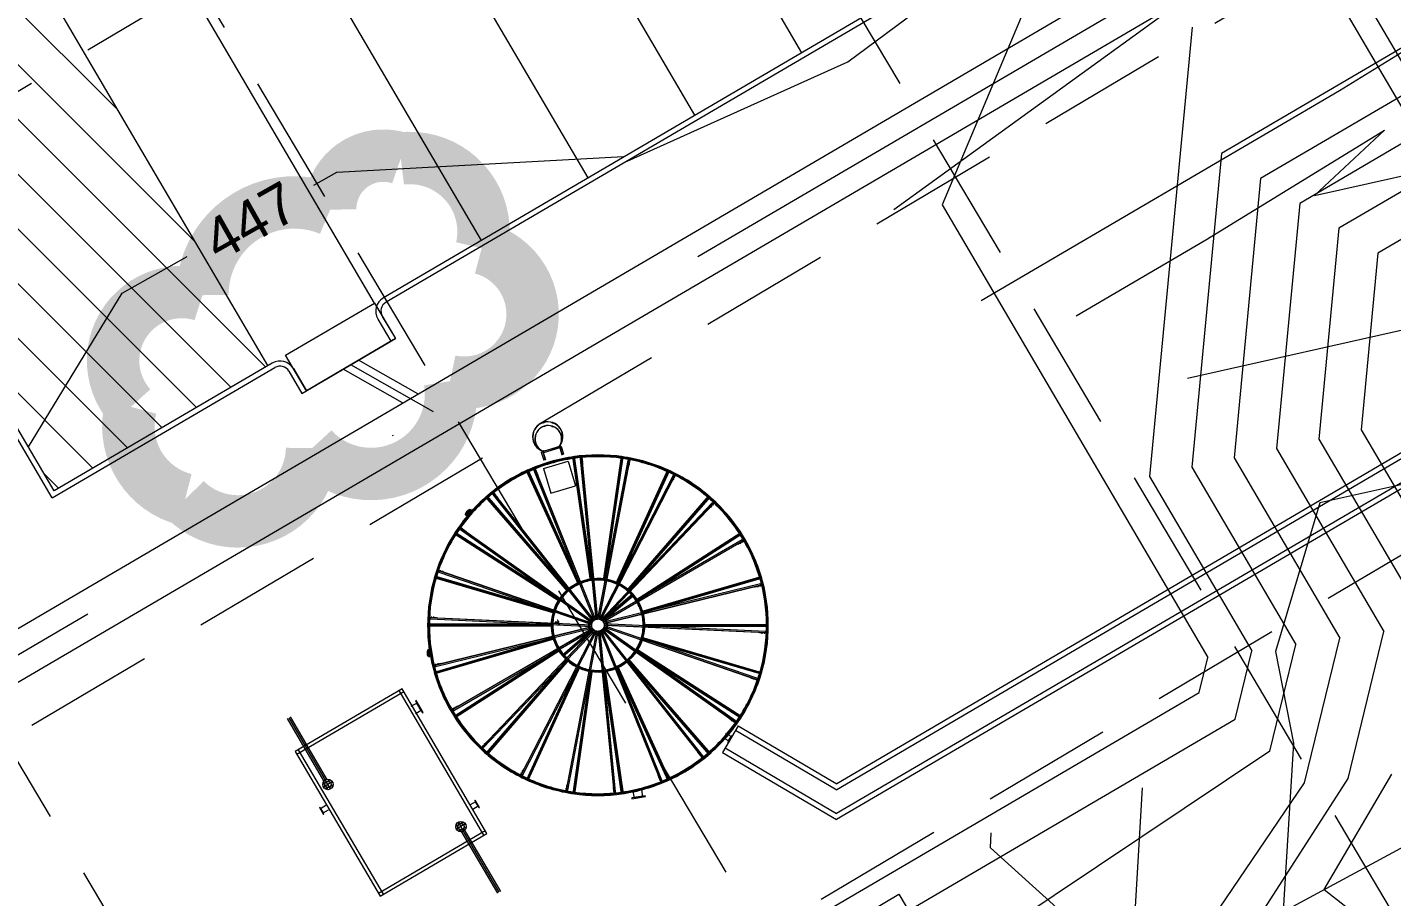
# Model space of a CAD drawing. Header units: inches. Extents: x 2527773 to 2531821, y 6906669 to 6910268.
# Drawn here: x 2529412.1 to 2529544.3, y 6908161.3 to 6908245.6 of the extents above; entities that cross this region are included whole.
import ezdxf
from ezdxf.enums import TextEntityAlignment as Align

# ---------------------------------------------------------------- set-up
doc = ezdxf.new("R2010")
doc.units = ezdxf.units.IN
doc.header["$MEASUREMENT"] = 0
for name, pattern in [('DGN Style 4', [136.947622, 68.431042, -34.215521, 0.085539, -34.215521]), ('DGN Style 7', [171.077604, 76.984922, -34.215521, 25.661641, -34.215521]), ('HIDDEN', [0.009525, 0.00635, -0.003175])]:
    doc.linetypes.add(name, pattern=pattern)
for name, color, linetype, lineweight in [('CE-GRADE-25128 - CE-GRAD-CHAN-FLOW', 93, 'Continuous', 30), ('CE-GRADE-25128 - CE-GRAD-CONT-MAJR-LINE', 1, 'Continuous', 80), ('CE-GRADE-25128 - CE-GRAD-CONT-MINR-LABL-STD1', 40, 'Continuous', 30), ('CE-GRADE-25128 - CE-GRAD-CONT-MINR-LINE', 40, 'Continuous', 53), ('CE-PUTIL-25128 - CE-UTIL-STRM-INLT', 251, 'Continuous', 13), ('CE-PUTIL-25128 - CE-UTIL-STRM-RCP-CL3-48IN', 251, 'DGN Style 4', 13), ('CE-PUTIL-25128 - CE-UTIL-STRM-WALL', 251, 'Continuous', 13), ('CE-SITE-25128 - a-paving', 251, 'Continuous', 0), ('CE-SITE-25128 - a-stripes', 251, 'Continuous', 0), ('Level 55', 7, 'Continuous', 0)]:
    doc.layers.add(name, color=color, linetype=linetype, lineweight=lineweight)
doc.layers.add('GRID', color=254, linetype='HIDDEN')
doc.layers.add('LEGEND', color=7, linetype='Continuous')
doc.styles.get("Standard").update_dxf_attribs({"font": 'ARIAL.TTF'})

msp = doc.modelspace()

# ---------------------------------------------------------------- hatches: boundary and pattern name
at = {"layer": 'CE-SITE-25128 - a-paving', "lineweight": 0, "ltscale": 0.273403}
h = msp.add_hatch(color=256, dxfattribs=at)
edge = h.paths.add_edge_path(flags=16)
edge.add_ellipse((2529454.84, 6908198.59), major_axis=(0.253, 0.285), ratio=0.4591, start_angle=0, end_angle=360)
h = msp.add_hatch(color=256, dxfattribs=at)
edge = h.paths.add_edge_path(flags=16)
edge.add_ellipse((2529451.04, 6908184.96), major_axis=(-0.023, 0.38), ratio=0.4591, start_angle=0, end_angle=360)
at = {"layer": 'CE-SITE-25128 - a-stripes', "lineweight": 0, "ltscale": 0.273403}
h = msp.add_hatch(dxfattribs=at)
h.set_pattern_fill('ANSI31', color=256, style=0)
h.set_pattern_definition([(315, (-48, 0.0006), (2.6516504294, 2.6516504294), [])])
h.paths.add_polyline_path([(2529414.69, 6908200.69), (2529435.4, 6908212.83), (2529407.58, 6908260.28), (2529386.88, 6908248.14)], flags=16)

# ---------------------------------------------------------------- linework, layer by layer
at = {"color": 35, "lineweight": 0}
for p, q in [((2529543.36, 6908262.2), (2529496.06, 6908227.92)), ((2529539.26, 6908239.5), (2529560.26, 6908252.43)), ((2529504.54, 6908219.13), (2529539.26, 6908239.5)), ((2529526.31, 6908225.02), (2529543.62, 6908235.67)), ((2529543.62, 6908235.67), (2529536.85, 6908229.31)), ((2529536.85, 6908229.31), (2529557.64, 6908233.99)), ((2529513.75, 6908217.66), (2529526.31, 6908225.02)), ((2529557.03, 6908218.89), (2529524.53, 6908211.58)), ((2529556.41, 6908203.79), (2529537.35, 6908199.51)), ((2529537.35, 6908199.51), (2529533.07, 6908185.12)), ((2529533.07, 6908185.12), (2529534.79, 6908176.23)), ((2529534.79, 6908176.23), (2529533.42, 6908153.51)), ((2529520.15, 6908171.88), (2529519.43, 6908159.8)), ((2529505.43, 6908166.09), (2529505.52, 6908167.54)), ((2529528.76, 6908144.98), (2529505.43, 6908166.09))]:
    msp.add_line(p, q, dxfattribs=at)
at = {"layer": 'CE-GRADE-25128 - CE-GRAD-CHAN-FLOW', "color": 5, "linetype": 'DGN Style 7', "lineweight": 0}
msp.add_line((2529227.92, 6907994.82), (2529587.06, 6908188.64), dxfattribs=at)
at = {"layer": 'CE-GRADE-25128 - CE-GRAD-CONT-MAJR-LINE', "color": 35, "linetype": 'Continuous', "lineweight": 0}
for p, q in [((2529657.84, 6908309.6), (2529527.83, 6908233.4)), ((2529527.83, 6908233.4), (2529524.94, 6908202.98)), ((2529524.94, 6908202.98), (2529535.03, 6908185.78)), ((2529532.52, 6908175.46), (2529535.03, 6908185.78))]:
    msp.add_line(p, q, dxfattribs=at)
at = {"layer": 'CE-GRADE-25128 - CE-GRAD-CONT-MAJR-LINE', "color": 35, "linetype": 'Continuous', "lineweight": 0, "flags": 128}
msp.add_lwpolyline([(2529532.52, 6908175.46), (2529490.81, 6908147.53)], dxfattribs=at)
at = {"layer": 'CE-GRADE-25128 - CE-GRAD-CONT-MINR-LINE', "color": 35, "linetype": 'Continuous', "lineweight": 0}
for p, q in [((2529590.84, 6908265.69), (2529531.62, 6908230.98)), ((2529581.57, 6908255.62), (2529535.41, 6908228.56)), ((2529508.94, 6908247.83), (2529500.76, 6908228.41)), ((2529524.98, 6908245.64), (2529520.84, 6908202.07)), ((2529562.41, 6908239.75), (2529539.2, 6908226.15)), ((2529562.66, 6908235.26), (2529542.99, 6908223.73)), ((2529531.62, 6908230.98), (2529529.05, 6908203.89)), ((2529500.76, 6908228.41), (2529526.49, 6908184.53)), ((2529535.41, 6908228.56), (2529533.15, 6908204.8)), ((2529539.2, 6908226.15), (2529537.26, 6908205.71)), ((2529542.99, 6908223.73), (2529541.36, 6908206.61)), ((2529541.36, 6908206.61), (2529552.1, 6908188.29)), ((2529533.15, 6908204.8), (2529543.56, 6908187.04)), ((2529537.26, 6908205.71), (2529547.83, 6908187.66)), ((2529529.05, 6908203.89), (2529539.29, 6908186.41)), ((2529520.84, 6908202.07), (2529530.76, 6908185.16)), ((2529535.88, 6908172.38), (2529539.29, 6908186.41)), ((2529540.1, 6908172.8), (2529543.56, 6908187.04)), ((2529529.15, 6908178.56), (2529530.76, 6908185.16)), ((2529525.67, 6908181.15), (2529526.49, 6908184.53)), ((2529487.66, 6908158.87), (2529525.67, 6908181.15)), ((2529439.99, 6908126.29), (2529529.15, 6908178.56)), ((2529537.78, 6908162.04), (2529544.32, 6908173.22)), ((2529523.7, 6908154.44), (2529535.88, 6908172.38)), ((2529530.74, 6908158.24), (2529540.1, 6908172.8))]:
    msp.add_line(p, q, dxfattribs=at)
at = {"layer": 'CE-GRADE-25128 - CE-GRAD-CONT-MINR-LINE', "color": 35, "linetype": 'Continuous', "lineweight": 0, "flags": 128}
for points in [[(2529470.23, 6908232.66), (2529491.6, 6908242.3), (2529510.36, 6908256.2)], [(2529439.86, 6908230.32), (2529442.11, 6908231.59), (2529469.89, 6908233.12)], [(2529412.2, 6908204.94), (2529421.29, 6908219.84), (2529427.58, 6908223.4)], [(2529537.78, 6908162.04), (2529549.62, 6908152.73), (2529532.98, 6908137.36)]]:
    msp.add_lwpolyline(points, dxfattribs=at)
at = {"layer": 'CE-PUTIL-25128 - CE-UTIL-STRM-INLT', "color": 5}
for p, q in [((2529437.12, 6908213.84), (2529445.75, 6908218.9)), ((2529445.75, 6908218.9), (2529447.77, 6908215.45)), ((2529447.77, 6908215.45), (2529439.14, 6908210.39)), ((2529439.14, 6908210.39), (2529437.12, 6908213.84))]:
    msp.add_line(p, q, dxfattribs=at)
at = {"layer": 'CE-PUTIL-25128 - CE-UTIL-STRM-RCP-CL3-48IN', "color": 5, "lineweight": 0}
for p, q in [((2529536.11, 6908257.98), (2529129.25, 6908019.48)), ((2529451.47, 6908208.36), (2529443.46, 6908212.92))]:
    msp.add_line(p, q, dxfattribs=at)
at = {"layer": 'CE-PUTIL-25128 - CE-UTIL-STRM-RCP-CL3-48IN', "color": 5, "lineweight": 0, "flags": 128}
msp.add_lwpolyline([(2529561.41, 6908214.83), (2529536.11, 6908257.98), (2530601.3, 6908882.4)], dxfattribs=at)
at = {"layer": 'CE-PUTIL-25128 - CE-UTIL-STRM-WALL', "color": 5, "lineweight": 0}
for p, q in [((2529209.67, 6908069.22), (2529531.99, 6908258.17)), ((2529211.94, 6908065.34), (2529534.26, 6908254.29)), ((2529535.84, 6908253.99), (2529554.92, 6908221.45)), ((2529449.96, 6908210.08), (2529444.2, 6908213.36)), ((2529448.46, 6908209.21), (2529442.71, 6908212.48))]:
    msp.add_line(p, q, dxfattribs=at)
at = {"layer": 'CE-SITE-25128 - a-paving', "lineweight": 0, "ltscale": 0.273403}
for p, q in [((2529537.06, 6908272.43), (2529446.61, 6908219.4)), ((2529537.31, 6908272), (2529446.86, 6908218.97)), ((2529414.51, 6908200.01), (2529388.97, 6908243.57)), ((2529414.69, 6908200.69), (2529389.4, 6908243.83)), ((2529446.07, 6908217.35), (2529447.34, 6908215.19)), ((2529446.5, 6908217.6), (2529447.77, 6908215.45)), ((2529414.51, 6908200.01), (2529436.08, 6908212.65)), ((2529435.83, 6908213.08), (2529414.69, 6908200.69)), ((2529437.88, 6908212.54), (2529439.14, 6908210.39)), ((2529437.45, 6908212.29), (2529438.71, 6908210.14)), ((2529558.42, 6908212.09), (2529490.54, 6908172.29)), ((2529558.68, 6908211.66), (2529490.54, 6908171.71)), ((2529559.69, 6908209.93), (2529490.53, 6908169.39)), ((2529559.94, 6908209.5), (2529490.53, 6908168.81)), ((2529462.18, 6908207.33), (2529462.06, 6908207.29)), ((2529462.06, 6908207.28), (2529462.18, 6908207.31)), ((2529462.06, 6908207.29), (2529462.06, 6908207.28)), ((2529462.1, 6908207.36), (2529462.14, 6908207.25)), ((2529462.18, 6908207.31), (2529462.18, 6908207.33)), ((2529462.93, 6908207.31), (2529462.93, 6908207.3)), ((2529463.05, 6908207.27), (2529462.93, 6908207.31)), ((2529462.93, 6908207.3), (2529463.05, 6908207.26)), ((2529463.01, 6908207.34), (2529462.97, 6908207.23)), ((2529463.05, 6908207.26), (2529463.05, 6908207.27)), ((2529461.02, 6908206.01), (2529461.14, 6908206)), ((2529461.08, 6908206.07), (2529461.08, 6908205.94)), ((2529461.1, 6908206.07), (2529461.08, 6908206.07)), ((2529461.08, 6908205.94), (2529461.09, 6908205.94)), ((2529461.09, 6908205.94), (2529461.1, 6908206.07)), ((2529461.35, 6908206.86), (2529461.44, 6908206.78)), ((2529461.43, 6908206.87), (2529461.36, 6908206.77)), ((2529461.36, 6908206.77), (2529461.37, 6908206.76)), ((2529461.37, 6908206.76), (2529461.45, 6908206.86)), ((2529461.45, 6908206.86), (2529461.43, 6908206.87)), ((2529461.63, 6908206.48), (2529461.53, 6908206.56)), ((2529461.62, 6908206.57), (2529461.54, 6908206.47)), ((2529461.54, 6908206.47), (2529461.56, 6908206.46)), ((2529461.56, 6908206.46), (2529461.63, 6908206.56)), ((2529461.63, 6908206.56), (2529461.62, 6908206.57)), ((2529462.29, 6908206.97), (2529462.17, 6908206.93)), ((2529462.17, 6908206.92), (2529462.29, 6908206.95)), ((2529462.17, 6908206.93), (2529462.17, 6908206.92)), ((2529462.24, 6908206.89), (2529462.21, 6908207.01)), ((2529462.29, 6908206.95), (2529462.29, 6908206.97)), ((2529462.94, 6908206.95), (2529462.93, 6908206.94)), ((2529462.93, 6908206.94), (2529463.05, 6908206.9)), ((2529463.06, 6908206.91), (2529462.94, 6908206.95)), ((2529462.98, 6908206.88), (2529463.02, 6908207)), ((2529463.05, 6908206.9), (2529463.06, 6908206.91)), ((2529463.59, 6908206.53), (2529463.57, 6908206.52)), ((2529463.57, 6908206.52), (2529463.65, 6908206.42)), ((2529463.58, 6908206.44), (2529463.68, 6908206.52)), ((2529463.66, 6908206.43), (2529463.59, 6908206.53)), ((2529463.66, 6908206.83), (2529463.65, 6908206.82)), ((2529463.65, 6908206.82), (2529463.72, 6908206.72)), ((2529463.74, 6908206.81), (2529463.65, 6908206.74)), ((2529463.65, 6908206.42), (2529463.66, 6908206.43)), ((2529463.74, 6908206.73), (2529463.66, 6908206.83)), ((2529463.72, 6908206.72), (2529463.74, 6908206.73)), ((2529464.04, 6908205.95), (2529463.92, 6908205.95)), ((2529463.98, 6908206.01), (2529463.96, 6908206.01)), ((2529463.96, 6908206.01), (2529463.97, 6908205.89)), ((2529463.98, 6908205.89), (2529463.98, 6908206.01)), ((2529461.36, 6908205.79), (2529461.24, 6908205.8)), ((2529461.24, 6908205.13), (2529461.34, 6908205.19)), ((2529461.27, 6908205.22), (2529461.26, 6908205.21)), ((2529461.26, 6908205.21), (2529461.32, 6908205.11)), ((2529461.34, 6908205.11), (2529461.27, 6908205.22)), ((2529461.31, 6908205.86), (2529461.3, 6908205.73)), ((2529461.3, 6908205.73), (2529461.32, 6908205.73)), ((2529461.32, 6908205.86), (2529461.31, 6908205.86)), ((2529461.32, 6908205.73), (2529461.32, 6908205.86)), ((2529461.32, 6908205.11), (2529461.34, 6908205.11)), ((2529461.54, 6908205.08), (2529461.43, 6908205.01)), ((2529461.47, 6908205.11), (2529461.46, 6908205.1)), ((2529461.46, 6908205.1), (2529461.52, 6908204.99)), ((2529461.54, 6908205), (2529461.47, 6908205.11)), ((2529461.52, 6908204.99), (2529461.54, 6908205)), ((2529463.71, 6908204.86), (2529462.11, 6908204.39)), ((2529462.16, 6908204.51), (2529462.13, 6908204.6)), ((2529463.57, 6908204.95), (2529462.18, 6908204.54)), ((2529463.58, 6908204.93), (2529462.18, 6908204.52)), ((2529463.66, 6908205), (2529463.55, 6908204.97)), ((2529463.55, 6908204.96), (2529463.67, 6908204.99)), ((2529463.55, 6908204.96), (2529463.55, 6908204.97)), ((2529463.57, 6908204.95), (2529463.65, 6908204.97)), ((2529463.6, 6908204.93), (2529463.58, 6908205.03)), ((2529463.66, 6908204.9), (2529463.74, 6908204.93)), ((2529463.67, 6908204.99), (2529463.91, 6908204.18)), ((2529463.69, 6908204.88), (2529463.67, 6908204.96)), ((2529463.68, 6908204.97), (2529463.84, 6908205.02)), ((2529463.69, 6908204.98), (2529463.93, 6908204.19)), ((2529463.81, 6908205.75), (2529463.94, 6908205.75)), ((2529463.84, 6908205.02), (2529464.07, 6908204.23)), ((2529463.87, 6908205.81), (2529463.86, 6908205.81)), ((2529463.86, 6908205.81), (2529463.86, 6908205.68)), ((2529463.86, 6908205.68), (2529463.88, 6908205.68)), ((2529463.88, 6908205.68), (2529463.87, 6908205.81)), ((2529463.97, 6908205.89), (2529463.98, 6908205.89)), ((2529461.91, 6908204.45), (2529462.07, 6908204.5)), ((2529461.91, 6908204.45), (2529462.15, 6908203.66)), ((2529462.13, 6908204.45), (2529462.04, 6908204.43)), ((2529462.06, 6908204.5), (2529462.29, 6908203.71)), ((2529462.07, 6908204.54), (2529462.18, 6908204.57)), ((2529462.19, 6908204.56), (2529462.07, 6908204.52)), ((2529462.07, 6908204.52), (2529462.31, 6908203.71)), ((2529462.11, 6908204.42), (2529462.09, 6908204.49)), ((2529462.18, 6908204.54), (2529462.1, 6908204.51)), ((2529462.11, 6908202.87), (2529464.51, 6908203.58)), ((2529462.31, 6908203.71), (2529462.15, 6908203.66)), ((2529462.19, 6908204.56), (2529462.18, 6908204.57)), ((2529464.07, 6908204.23), (2529463.91, 6908204.18)), ((2529464.51, 6908203.58), (2529465.22, 6908201.18)), ((2529466.69, 6908191.99), (2529464.97, 6908203.99)), ((2529466.76, 6908192.08), (2529465.06, 6908203.92)), ((2529466.76, 6908192.08), (2529465.06, 6908203.92)), ((2529466.86, 6908192.01), (2529465.13, 6908204.01)), ((2529465.65, 6908203.91), (2529465.83, 6908203.93)), ((2529465.65, 6908203.89), (2529465.82, 6908203.91)), ((2529465.65, 6908203.91), (2529465.65, 6908203.89)), ((2529465.68, 6908203.81), (2529465.83, 6908203.83)), ((2529465.68, 6908203.81), (2529467.19, 6908188.24)), ((2529465.73, 6908203.97), (2529465.74, 6908203.84)), ((2529465.77, 6908203.74), (2529465.93, 6908203.75)), ((2529465.8, 6908203.5), (2529465.95, 6908203.52)), ((2529465.81, 6908203.83), (2529467.32, 6908188.25)), ((2529465.82, 6908203.91), (2529465.89, 6908203.25)), ((2529465.83, 6908203.93), (2529465.9, 6908203.25)), ((2529465.83, 6908203.83), (2529467.34, 6908188.25)), ((2529470.3, 6908203.64), (2529467.36, 6908188.27)), ((2529470.43, 6908203.62), (2529467.49, 6908188.25)), ((2529470.45, 6908203.62), (2529467.51, 6908188.25)), ((2529467.94, 6908192.01), (2529469.67, 6908204.01)), ((2529468.03, 6908192.08), (2529469.74, 6908203.92)), ((2529468.03, 6908192.08), (2529469.74, 6908203.92)), ((2529468.1, 6908191.99), (2529469.83, 6908203.99)), ((2529470.3, 6908203.74), (2529470.48, 6908203.71)), ((2529470.3, 6908203.74), (2529470.3, 6908203.73)), ((2529470.3, 6908203.73), (2529470.46, 6908203.7)), ((2529470.3, 6908203.64), (2529470.45, 6908203.62)), ((2529470.32, 6908203.31), (2529470.48, 6908203.28)), ((2529470.46, 6908203.7), (2529470.34, 6908203.05)), ((2529470.48, 6908203.71), (2529470.36, 6908203.04)), ((2529470.39, 6908203.78), (2529470.37, 6908203.66)), ((2529470.37, 6908203.55), (2529470.52, 6908203.52)), ((2529465.5, 6908191.61), (2529460.47, 6908202.64)), ((2529465.54, 6908191.72), (2529460.58, 6908202.6)), ((2529465.54, 6908191.72), (2529460.58, 6908202.6)), ((2529465.65, 6908191.68), (2529460.62, 6908202.71)), ((2529461.15, 6908202.76), (2529461.31, 6908202.83)), ((2529461.15, 6908202.75), (2529461.31, 6908202.81)), ((2529461.15, 6908202.76), (2529461.15, 6908202.75)), ((2529461.2, 6908202.84), (2529461.25, 6908202.72)), ((2529461.2, 6908202.68), (2529461.34, 6908202.73)), ((2529461.2, 6908202.68), (2529467.04, 6908188.16)), ((2529461.31, 6908202.83), (2529461.57, 6908202.2)), ((2529461.31, 6908202.81), (2529461.56, 6908202.2)), ((2529461.31, 6908202.63), (2529461.45, 6908202.69)), ((2529461.32, 6908202.73), (2529467.16, 6908188.21)), ((2529461.34, 6908202.73), (2529467.17, 6908188.21)), ((2529461.4, 6908202.41), (2529461.54, 6908202.47)), ((2529461.56, 6908202.2), (2529461.57, 6908202.2)), ((2529462.11, 6908202.87), (2529462.82, 6908200.47)), ((2529465.89, 6908203.25), (2529465.9, 6908203.25)), ((2529474.69, 6908202.18), (2529467.54, 6908188.26)), ((2529474.8, 6908202.12), (2529467.65, 6908188.2)), ((2529474.82, 6908202.11), (2529467.67, 6908188.19)), ((2529469.14, 6908191.68), (2529474.18, 6908202.71)), ((2529469.25, 6908191.72), (2529474.22, 6908202.6)), ((2529469.25, 6908191.72), (2529474.22, 6908202.6)), ((2529469.29, 6908191.61), (2529474.33, 6908202.64)), ((2529470.34, 6908203.05), (2529470.36, 6908203.04)), ((2529474.85, 6908202.18), (2529474.56, 6908201.59)), ((2529474.88, 6908202.19), (2529474.57, 6908201.59)), ((2529474.69, 6908202.18), (2529474.82, 6908202.11)), ((2529474.71, 6908202.27), (2529474.88, 6908202.19)), ((2529474.71, 6908202.27), (2529474.71, 6908202.26)), ((2529474.71, 6908202.26), (2529474.85, 6908202.18)), ((2529474.72, 6908202.07), (2529474.86, 6908201.99)), ((2529474.81, 6908202.28), (2529474.75, 6908202.17)), ((2529462.82, 6908200.47), (2529465.22, 6908201.18)), ((2529474.56, 6908201.59), (2529474.57, 6908201.59)), ((2529474.61, 6908201.85), (2529474.75, 6908201.78)), ((2529464.47, 6908190.92), (2529456.53, 6908200.08)), ((2529464.47, 6908191.04), (2529456.64, 6908200.08)), ((2529464.47, 6908191.04), (2529456.64, 6908200.08)), ((2529464.59, 6908191.03), (2529456.65, 6908200.19)), ((2529457.15, 6908200.39), (2529457.29, 6908200.5)), ((2529457.15, 6908200.39), (2529457.16, 6908200.38)), ((2529457.16, 6908200.38), (2529457.29, 6908200.48)), ((2529457.18, 6908200.48), (2529457.26, 6908200.38)), ((2529457.22, 6908200.32), (2529457.34, 6908200.41)), ((2529457.22, 6908200.32), (2529466.91, 6908188.04)), ((2529457.29, 6908200.5), (2529457.71, 6908199.97)), ((2529457.29, 6908200.48), (2529457.7, 6908199.96)), ((2529457.33, 6908200.4), (2529467.02, 6908188.12)), ((2529457.34, 6908200.41), (2529467.03, 6908188.13)), ((2529457.34, 6908200.31), (2529457.46, 6908200.41)), ((2529457.49, 6908200.12), (2529457.61, 6908200.22)), ((2529457.7, 6908199.96), (2529457.71, 6908199.97)), ((2529478.48, 6908199.53), (2529467.7, 6908188.19)), ((2529478.57, 6908199.45), (2529467.79, 6908188.1)), ((2529478.59, 6908199.43), (2529467.81, 6908188.09)), ((2529470.2, 6908191.03), (2529478.14, 6908200.19)), ((2529470.32, 6908191.04), (2529478.15, 6908200.07)), ((2529470.32, 6908191.04), (2529478.15, 6908200.07)), ((2529470.33, 6908190.92), (2529478.27, 6908200.08)), ((2529478.64, 6908199.49), (2529478.19, 6908199.01)), ((2529478.67, 6908199.5), (2529478.2, 6908199)), ((2529478.48, 6908199.53), (2529478.59, 6908199.43)), ((2529478.48, 6908199.42), (2529478.6, 6908199.31)), ((2529478.53, 6908199.62), (2529478.52, 6908199.61)), ((2529478.52, 6908199.61), (2529478.64, 6908199.49)), ((2529478.53, 6908199.62), (2529478.67, 6908199.5)), ((2529478.63, 6908199.6), (2529478.54, 6908199.51)), ((2529478.19, 6908199.01), (2529478.2, 6908199)), ((2529478.32, 6908199.24), (2529478.43, 6908199.14)), ((2529463.76, 6908190.1), (2529453.56, 6908196.66)), ((2529453.98, 6908196.98), (2529454.08, 6908197.13)), ((2529453.98, 6908197.08), (2529454.08, 6908197.01)), ((2529453.98, 6908196.98), (2529453.99, 6908196.98)), ((2529453.99, 6908196.98), (2529454.08, 6908197.11)), ((2529454.07, 6908196.94), (2529454.15, 6908197.06)), ((2529454.07, 6908196.94), (2529466.83, 6908187.89)), ((2529454.08, 6908197.13), (2529454.63, 6908196.74)), ((2529454.08, 6908197.11), (2529454.63, 6908196.73)), ((2529454.14, 6908197.05), (2529466.9, 6908187.99)), ((2529454.15, 6908197.06), (2529466.91, 6908188.01)), ((2529454.18, 6908196.96), (2529454.27, 6908197.09)), ((2529454.38, 6908196.82), (2529454.47, 6908196.95)), ((2529454.63, 6908196.73), (2529454.63, 6908196.74)), ((2529463.67, 6908189.96), (2529453.47, 6908196.52)), ((2529463.64, 6908190.08), (2529453.58, 6908196.54)), ((2529463.64, 6908190.08), (2529453.58, 6908196.54)), ((2529481.38, 6908195.93), (2529467.84, 6908188.09)), ((2529481.44, 6908195.82), (2529467.9, 6908187.97)), ((2529481.45, 6908195.8), (2529467.91, 6908187.96)), ((2529471.04, 6908190.1), (2529481.24, 6908196.65)), ((2529471.13, 6908189.96), (2529481.33, 6908196.51)), ((2529471.15, 6908190.08), (2529481.21, 6908196.54)), ((2529471.15, 6908190.08), (2529481.21, 6908196.54)), ((2529481.52, 6908195.85), (2529480.95, 6908195.51)), ((2529480.95, 6908195.51), (2529480.96, 6908195.5)), ((2529481.54, 6908195.84), (2529480.96, 6908195.5)), ((2529481.14, 6908195.7), (2529481.22, 6908195.56)), ((2529481.34, 6908195.82), (2529481.42, 6908195.68)), ((2529481.38, 6908195.93), (2529481.45, 6908195.8)), ((2529481.54, 6908195.95), (2529481.43, 6908195.89)), ((2529481.45, 6908196), (2529481.44, 6908195.99)), ((2529481.44, 6908195.99), (2529481.52, 6908195.85)), ((2529481.45, 6908196), (2529481.54, 6908195.84)), ((2529451.87, 6908192.92), (2529451.99, 6908192.88)), ((2529451.89, 6908192.83), (2529451.95, 6908193)), ((2529451.89, 6908192.83), (2529451.91, 6908192.82)), ((2529451.91, 6908192.82), (2529451.96, 6908192.98)), ((2529451.95, 6908193), (2529452.59, 6908192.78)), ((2529451.96, 6908192.98), (2529452.59, 6908192.77)), ((2529451.99, 6908192.81), (2529452.04, 6908192.95)), ((2529451.99, 6908192.81), (2529466.79, 6908187.72)), ((2529452.04, 6908192.95), (2529466.84, 6908187.86)), ((2529452.04, 6908192.94), (2529466.83, 6908187.84)), ((2529452.1, 6908192.86), (2529452.15, 6908193.01)), ((2529452.33, 6908192.79), (2529452.38, 6908192.93)), ((2529452.59, 6908192.77), (2529452.59, 6908192.78)), ((2529463.17, 6908188.82), (2529451.54, 6908192.24)), ((2529463.22, 6908188.98), (2529451.58, 6908192.4)), ((2529463.11, 6908188.92), (2529451.64, 6908192.29)), ((2529463.11, 6908188.92), (2529451.64, 6908192.29)), ((2529483.14, 6908191.66), (2529467.94, 6908187.95)), ((2529483.17, 6908191.53), (2529467.97, 6908187.82)), ((2529483.17, 6908191.52), (2529467.97, 6908187.8)), ((2529471.58, 6908188.98), (2529483.21, 6908192.39)), ((2529471.62, 6908188.82), (2529483.26, 6908192.23)), ((2529471.68, 6908188.92), (2529483.16, 6908192.29)), ((2529471.68, 6908188.92), (2529483.16, 6908192.29)), ((2529483.25, 6908191.54), (2529482.61, 6908191.38)), ((2529482.61, 6908191.38), (2529482.62, 6908191.36)), ((2529483.27, 6908191.52), (2529482.62, 6908191.36)), ((2529482.84, 6908191.5), (2529482.88, 6908191.35)), ((2529483.08, 6908191.56), (2529483.11, 6908191.41)), ((2529483.14, 6908191.66), (2529483.17, 6908191.52)), ((2529483.3, 6908191.63), (2529483.18, 6908191.6)), ((2529483.23, 6908191.7), (2529483.21, 6908191.7)), ((2529483.21, 6908191.7), (2529483.25, 6908191.54)), ((2529483.23, 6908191.7), (2529483.27, 6908191.52)), ((2529470.78, 6908190.69), (2529467.98, 6908188.27)), ((2529470.83, 6908190.63), (2529468.09, 6908188.26)), ((2529468.09, 6908188.26), (2529470.77, 6908190.59)), ((2529470.83, 6908190.52), (2529468.14, 6908188.2)), ((2529463.02, 6908187.75), (2529450.89, 6908187.75)), ((2529463.02, 6908187.58), (2529450.89, 6908187.58)), ((2529462.93, 6908187.66), (2529450.97, 6908187.67)), ((2529462.93, 6908187.66), (2529450.97, 6908187.67)), ((2529451.02, 6908188.33), (2529451.14, 6908188.33)), ((2529451.07, 6908188.43), (2529451.75, 6908188.4)), ((2529451.07, 6908188.25), (2529451.07, 6908188.43)), ((2529451.07, 6908188.25), (2529451.08, 6908188.25)), ((2529451.08, 6908188.25), (2529451.09, 6908188.41)), ((2529451.09, 6908188.41), (2529451.75, 6908188.39)), ((2529451.17, 6908188.41), (2529466.8, 6908187.69)), ((2529451.17, 6908188.27), (2529451.17, 6908188.41)), ((2529451.17, 6908188.4), (2529466.8, 6908187.67)), ((2529451.17, 6908188.27), (2529466.8, 6908187.54)), ((2529451.25, 6908188.34), (2529451.26, 6908188.5)), ((2529451.49, 6908188.33), (2529451.5, 6908188.49)), ((2529451.62, 6908183.81), (2529466.82, 6908187.52)), ((2529451.62, 6908183.79), (2529466.82, 6908187.51)), ((2529451.75, 6908188.39), (2529451.75, 6908188.4)), ((2529463.26, 6908188), (2529463.27, 6908187.89)), ((2529463.6, 6908187.96), (2529463.26, 6908188)), ((2529463.27, 6908187.89), (2529463.6, 6908187.96)), ((2529466.79, 6908187.72), (2529466.84, 6908187.86)), ((2529466.8, 6908187.54), (2529466.8, 6908187.69)), ((2529466.85, 6908187.38), (2529466.82, 6908187.52)), ((2529466.83, 6908187.89), (2529466.91, 6908188.01)), ((2529466.91, 6908188.04), (2529467.03, 6908188.13)), ((2529467.04, 6908188.16), (2529467.17, 6908188.21)), ((2529467.19, 6908188.24), (2529467.34, 6908188.25)), ((2529467.36, 6908188.27), (2529467.51, 6908188.25)), ((2529467.54, 6908188.26), (2529467.67, 6908188.19)), ((2529467.7, 6908188.19), (2529467.81, 6908188.09)), ((2529467.84, 6908188.09), (2529467.91, 6908187.96)), ((2529467.96, 6908187.44), (2529467.88, 6908187.32)), ((2529467.94, 6908187.95), (2529467.97, 6908187.8)), ((2529468.01, 6908187.61), (2529467.96, 6908187.47)), ((2529482.76, 6908182.39), (2529467.96, 6908187.48)), ((2529482.75, 6908182.37), (2529467.96, 6908187.47)), ((2529480.72, 6908178.38), (2529467.96, 6908187.44)), ((2529468, 6908187.78), (2529467.99, 6908187.64)), ((2529483.62, 6908186.93), (2529467.99, 6908187.65)), ((2529483.62, 6908186.91), (2529467.99, 6908187.64)), ((2529483.63, 6908187.06), (2529468, 6908187.78)), ((2529482.8, 6908182.51), (2529468.01, 6908187.61)), ((2529471.78, 6908187.75), (2529483.9, 6908187.74)), ((2529471.78, 6908187.58), (2529483.9, 6908187.58)), ((2529471.86, 6908187.66), (2529483.82, 6908187.66)), ((2529471.86, 6908187.66), (2529483.82, 6908187.66)), ((2529463.17, 6908186.51), (2529451.53, 6908183.09)), ((2529463.22, 6908186.35), (2529451.58, 6908182.93)), ((2529463.11, 6908186.41), (2529451.64, 6908183.04)), ((2529463.11, 6908186.41), (2529451.64, 6908183.04)), ((2529451.65, 6908183.67), (2529466.85, 6908187.38)), ((2529453.34, 6908179.52), (2529466.88, 6908187.37)), ((2529453.35, 6908179.51), (2529466.89, 6908187.35)), ((2529453.42, 6908179.4), (2529466.96, 6908187.24)), ((2529456.21, 6908175.89), (2529466.99, 6908187.23)), ((2529456.22, 6908175.88), (2529467, 6908187.22)), ((2529456.31, 6908175.79), (2529467.09, 6908187.13)), ((2529459.98, 6908173.22), (2529467.13, 6908187.13)), ((2529459.99, 6908173.21), (2529467.14, 6908187.13)), ((2529460.11, 6908173.15), (2529467.25, 6908187.07)), ((2529463.97, 6908184.8), (2529466.65, 6908187.13)), ((2529463.97, 6908184.69), (2529466.7, 6908187.06)), ((2529464.01, 6908184.64), (2529466.81, 6908187.06)), ((2529466.7, 6908187.06), (2529464.02, 6908184.74)), ((2529464.35, 6908171.71), (2529467.28, 6908187.08)), ((2529464.36, 6908171.71), (2529467.3, 6908187.08)), ((2529464.49, 6908171.68), (2529467.43, 6908187.05)), ((2529466.96, 6908187.24), (2529466.88, 6908187.37)), ((2529467.09, 6908187.13), (2529466.99, 6908187.23)), ((2529467.25, 6908187.07), (2529467.13, 6908187.13)), ((2529467.43, 6908187.05), (2529467.28, 6908187.08)), ((2529467.6, 6908187.09), (2529467.45, 6908187.07)), ((2529468.96, 6908171.5), (2529467.45, 6908187.07)), ((2529468.98, 6908171.5), (2529467.47, 6908187.07)), ((2529469.11, 6908171.51), (2529467.6, 6908187.09)), ((2529467.75, 6908187.17), (2529467.62, 6908187.11)), ((2529473.46, 6908172.59), (2529467.62, 6908187.11)), ((2529473.47, 6908172.6), (2529467.63, 6908187.12)), ((2529473.59, 6908172.65), (2529467.75, 6908187.17)), ((2529467.88, 6908187.29), (2529467.76, 6908187.2)), ((2529477.46, 6908174.91), (2529467.76, 6908187.2)), ((2529477.47, 6908174.92), (2529467.78, 6908187.21)), ((2529480.64, 6908178.26), (2529467.88, 6908187.32)), ((2529477.57, 6908175), (2529467.88, 6908187.29)), ((2529480.65, 6908178.28), (2529467.89, 6908187.33)), ((2529471.58, 6908186.35), (2529483.21, 6908182.93)), ((2529471.62, 6908186.51), (2529483.26, 6908183.09)), ((2529471.68, 6908186.4), (2529483.15, 6908183.03)), ((2529471.68, 6908186.4), (2529483.15, 6908183.03)), ((2529483.7, 6908186.91), (2529483.04, 6908186.94)), ((2529483.04, 6908186.94), (2529483.04, 6908186.92)), ((2529483.72, 6908186.9), (2529483.04, 6908186.92)), ((2529483.3, 6908186.99), (2529483.29, 6908186.84)), ((2529483.54, 6908186.98), (2529483.53, 6908186.83)), ((2529483.63, 6908187.06), (2529483.62, 6908186.91)), ((2529483.77, 6908186.99), (2529483.65, 6908187)), ((2529483.71, 6908187.08), (2529483.7, 6908186.91)), ((2529483.73, 6908187.08), (2529483.71, 6908187.08)), ((2529483.73, 6908187.08), (2529483.72, 6908186.9)), ((2529463.67, 6908185.37), (2529453.46, 6908178.81)), ((2529463.76, 6908185.23), (2529453.55, 6908178.67)), ((2529463.64, 6908185.25), (2529453.58, 6908178.79)), ((2529463.64, 6908185.25), (2529453.58, 6908178.79)), ((2529471.04, 6908185.22), (2529481.24, 6908178.67)), ((2529471.13, 6908185.36), (2529481.33, 6908178.81)), ((2529471.15, 6908185.25), (2529481.21, 6908178.78)), ((2529471.15, 6908185.25), (2529481.21, 6908178.78)), ((2529451.5, 6908183.69), (2529451.61, 6908183.72)), ((2529451.52, 6908183.8), (2529452.18, 6908183.97)), ((2529451.56, 6908183.62), (2529451.52, 6908183.8)), ((2529451.54, 6908183.79), (2529452.18, 6908183.95)), ((2529451.58, 6908183.63), (2529451.54, 6908183.79)), ((2529451.56, 6908183.62), (2529451.58, 6908183.63)), ((2529451.65, 6908183.67), (2529451.62, 6908183.81)), ((2529451.72, 6908183.77), (2529451.68, 6908183.92)), ((2529451.95, 6908183.82), (2529451.91, 6908183.98)), ((2529452.18, 6908183.95), (2529452.18, 6908183.97)), ((2529464.46, 6908184.41), (2529456.52, 6908175.24)), ((2529464.47, 6908184.29), (2529456.64, 6908175.25)), ((2529464.47, 6908184.29), (2529456.64, 6908175.25)), ((2529464.59, 6908184.3), (2529456.65, 6908175.14)), ((2529465.5, 6908183.71), (2529460.46, 6908172.68)), ((2529465.54, 6908183.6), (2529460.57, 6908172.72)), ((2529465.54, 6908183.6), (2529460.57, 6908172.72)), ((2529465.65, 6908183.64), (2529460.61, 6908172.61)), ((2529469.14, 6908183.64), (2529474.18, 6908172.61)), ((2529469.25, 6908183.6), (2529474.22, 6908172.72)), ((2529469.25, 6908183.6), (2529474.22, 6908172.72)), ((2529469.29, 6908183.71), (2529474.33, 6908172.68)), ((2529470.2, 6908184.3), (2529478.14, 6908175.13)), ((2529470.32, 6908184.29), (2529478.15, 6908175.25)), ((2529470.32, 6908184.29), (2529478.15, 6908175.25)), ((2529470.33, 6908184.41), (2529478.27, 6908175.24)), ((2529466.69, 6908183.34), (2529464.96, 6908171.34)), ((2529466.76, 6908183.24), (2529465.06, 6908171.41)), ((2529466.76, 6908183.24), (2529465.06, 6908171.41)), ((2529466.85, 6908183.32), (2529465.13, 6908171.31)), ((2529467.94, 6908183.31), (2529469.66, 6908171.31)), ((2529468.03, 6908183.24), (2529469.73, 6908171.41)), ((2529468.03, 6908183.24), (2529469.73, 6908171.41)), ((2529468.1, 6908183.34), (2529469.83, 6908171.34)), ((2529482.83, 6908182.35), (2529482.2, 6908182.56)), ((2529482.2, 6908182.56), (2529482.2, 6908182.54)), ((2529482.84, 6908182.33), (2529482.2, 6908182.54)), ((2529482.47, 6908182.54), (2529482.42, 6908182.39)), ((2529482.69, 6908182.46), (2529482.64, 6908182.32)), ((2529482.8, 6908182.51), (2529482.75, 6908182.37)), ((2529482.92, 6908182.41), (2529482.8, 6908182.45)), ((2529482.88, 6908182.51), (2529482.83, 6908182.35)), ((2529482.9, 6908182.5), (2529482.84, 6908182.33)), ((2529482.9, 6908182.5), (2529482.88, 6908182.51)), ((2529448.42, 6908181.48), (2529438.07, 6908175.42)), ((2529448.59, 6908181.2), (2529438.23, 6908175.13)), ((2529456.35, 6908167.3), (2529448.13, 6908181.32)), ((2529456.64, 6908167.47), (2529448.42, 6908181.48)), ((2529449.91, 6908180.14), (2529449.28, 6908179.77)), ((2529449.79, 6908180.36), (2529449.71, 6908180.32)), ((2529449.71, 6908180.32), (2529450.39, 6908179.17)), ((2529450.46, 6908179.21), (2529449.79, 6908180.36)), ((2529450.26, 6908179.38), (2529449.84, 6908180.1)), ((2529453.25, 6908179.48), (2529453.83, 6908179.83)), ((2529453.34, 6908179.33), (2529453.25, 6908179.48)), ((2529453.27, 6908179.48), (2529453.84, 6908179.81)), ((2529453.36, 6908179.34), (2529453.27, 6908179.48)), ((2529453.42, 6908179.4), (2529453.34, 6908179.52)), ((2529453.45, 6908179.51), (2529453.37, 6908179.64)), ((2529453.66, 6908179.63), (2529453.58, 6908179.76)), ((2529453.84, 6908179.81), (2529453.83, 6908179.83)), ((2529440.85, 6908172.56), (2529437.31, 6908178.6)), ((2529440.99, 6908172.65), (2529437.46, 6908178.68)), ((2529441.14, 6908172.73), (2529437.6, 6908178.77)), ((2529450.33, 6908179.42), (2529449.71, 6908179.06)), ((2529450.39, 6908179.17), (2529450.46, 6908179.21)), ((2529453.26, 6908179.37), (2529453.36, 6908179.44)), ((2529453.34, 6908179.33), (2529453.36, 6908179.34)), ((2529480.17, 6908178.59), (2529480.16, 6908178.58)), ((2529480.71, 6908178.19), (2529480.16, 6908178.58)), ((2529480.71, 6908178.21), (2529480.17, 6908178.59)), ((2529480.41, 6908178.5), (2529480.32, 6908178.37)), ((2529480.61, 6908178.36), (2529480.52, 6908178.24)), ((2529480.72, 6908178.38), (2529480.64, 6908178.26)), ((2529480.8, 6908178.35), (2529480.71, 6908178.21)), ((2529480.82, 6908178.34), (2529480.71, 6908178.19)), ((2529480.81, 6908178.25), (2529480.71, 6908178.32)), ((2529480.82, 6908178.34), (2529480.8, 6908178.35)), ((2529480.99, 6908177.92), (2529479.47, 6908175.33)), ((2529480.31, 6908176.87), (2529479.8, 6908177.17)), ((2529480.39, 6908177), (2529479.98, 6908176.31)), ((2529480.03, 6908176.28), (2529480.43, 6908176.97)), ((2529480.06, 6908176.44), (2529480.31, 6908176.87)), ((2529480.43, 6908176.97), (2529480.39, 6908177)), ((2529480.74, 6908177.49), (2529490.54, 6908171.71)), ((2529480.99, 6908177.92), (2529490.54, 6908172.29)), ((2529438.35, 6908175.58), (2529446.57, 6908161.57)), ((2529456.13, 6908175.83), (2529456.59, 6908176.32)), ((2529456.26, 6908175.71), (2529456.13, 6908175.83)), ((2529456.15, 6908175.83), (2529456.6, 6908176.31)), ((2529456.27, 6908175.72), (2529456.15, 6908175.83)), ((2529456.17, 6908175.73), (2529456.25, 6908175.82)), ((2529456.31, 6908175.91), (2529456.2, 6908176.01)), ((2529456.31, 6908175.79), (2529456.21, 6908175.89)), ((2529456.26, 6908175.71), (2529456.27, 6908175.72)), ((2529456.48, 6908176.08), (2529456.36, 6908176.19)), ((2529456.6, 6908176.31), (2529456.59, 6908176.32)), ((2529480.06, 6908176.44), (2529479.54, 6908176.74)), ((2529479.72, 6908175.76), (2529490.53, 6908169.39)), ((2529479.98, 6908176.31), (2529480.03, 6908176.28)), ((2529438.07, 6908175.42), (2529446.28, 6908161.4)), ((2529477.1, 6908175.36), (2529477.08, 6908175.35)), ((2529477.5, 6908174.82), (2529477.08, 6908175.35)), ((2529477.51, 6908174.85), (2529477.1, 6908175.36)), ((2529477.31, 6908175.2), (2529477.18, 6908175.11)), ((2529477.45, 6908175.02), (2529477.33, 6908174.92)), ((2529477.57, 6908175), (2529477.46, 6908174.91)), ((2529477.65, 6908174.94), (2529477.5, 6908174.82)), ((2529477.64, 6908174.95), (2529477.51, 6908174.85)), ((2529477.61, 6908174.85), (2529477.54, 6908174.94)), ((2529477.65, 6908174.94), (2529477.64, 6908174.95)), ((2529479.47, 6908175.33), (2529490.53, 6908168.81)), ((2529459.92, 6908173.13), (2529460.22, 6908173.74)), ((2529460.08, 6908173.05), (2529459.92, 6908173.13)), ((2529460.07, 6908173.26), (2529459.93, 6908173.33)), ((2529459.94, 6908173.14), (2529460.24, 6908173.73)), ((2529460.09, 6908173.07), (2529459.94, 6908173.14)), ((2529460.11, 6908173.15), (2529459.98, 6908173.22)), ((2529459.98, 6908173.05), (2529460.04, 6908173.16)), ((2529460.18, 6908173.47), (2529460.04, 6908173.54)), ((2529460.08, 6908173.05), (2529460.09, 6908173.07)), ((2529460.24, 6908173.73), (2529460.22, 6908173.74)), ((2529473.24, 6908173.13), (2529473.22, 6908173.12)), ((2529473.48, 6908172.5), (2529473.22, 6908173.12)), ((2529473.49, 6908172.52), (2529473.24, 6908173.13)), ((2529473.39, 6908172.92), (2529473.25, 6908172.86)), ((2529441.49, 6908172.37), (2529440.97, 6908172.07)), ((2529441.39, 6908171.95), (2529441.07, 6908172.48)), ((2529464.43, 6908171.78), (2529464.27, 6908171.81)), ((2529464.31, 6908171.62), (2529464.44, 6908172.28)), ((2529464.49, 6908171.58), (2529464.31, 6908171.62)), ((2529464.47, 6908172.02), (2529464.32, 6908172.04)), ((2529464.33, 6908171.63), (2529464.45, 6908172.28)), ((2529464.5, 6908171.6), (2529464.33, 6908171.63)), ((2529464.49, 6908171.68), (2529464.35, 6908171.71)), ((2529464.4, 6908171.55), (2529464.42, 6908171.67)), ((2529464.45, 6908172.28), (2529464.44, 6908172.28)), ((2529464.49, 6908171.58), (2529464.5, 6908171.6)), ((2529469, 6908171.83), (2529468.84, 6908171.81)), ((2529469.02, 6908171.59), (2529468.87, 6908171.57)), ((2529468.96, 6908171.4), (2529468.89, 6908172.07)), ((2529468.91, 6908172.07), (2529468.89, 6908172.07)), ((2529468.97, 6908171.41), (2529468.91, 6908172.07)), ((2529470.93, 6908170.87), (2529470.82, 6908171.59)), ((2529471.75, 6908171), (2529471.64, 6908171.72)), ((2529473.48, 6908172.7), (2529473.34, 6908172.64)), ((2529473.59, 6908172.65), (2529473.46, 6908172.59)), ((2529473.65, 6908172.57), (2529473.48, 6908172.5)), ((2529473.64, 6908172.58), (2529473.49, 6908172.52)), ((2529473.59, 6908172.49), (2529473.54, 6908172.6)), ((2529473.65, 6908172.57), (2529473.64, 6908172.58)), ((2529455.54, 6908170.54), (2529455.02, 6908170.23)), ((2529455.51, 6908170.69), (2529455.47, 6908170.67)), ((2529455.47, 6908170.67), (2529455.87, 6908169.98)), ((2529455.91, 6908170), (2529455.51, 6908170.69)), ((2529455.8, 6908170.11), (2529455.54, 6908170.54)), ((2529469.11, 6908171.51), (2529468.96, 6908171.5)), ((2529469.14, 6908171.42), (2529468.96, 6908171.4)), ((2529469.14, 6908171.43), (2529468.97, 6908171.41)), ((2529469.06, 6908171.36), (2529469.05, 6908171.48)), ((2529469.14, 6908171.42), (2529469.14, 6908171.43)), ((2529471.99, 6908171.12), (2529470.67, 6908170.92)), ((2529470.67, 6908170.92), (2529470.68, 6908170.84)), ((2529470.68, 6908170.84), (2529472, 6908171.04)), ((2529470.92, 6908170.96), (2529471.74, 6908171.08)), ((2529472, 6908171.04), (2529471.99, 6908171.12)), ((2529440.44, 6908170.03), (2529440.4, 6908170)), ((2529440.4, 6908170), (2529440.81, 6908169.31)), ((2529440.85, 6908169.34), (2529440.44, 6908170.03)), ((2529440.52, 6908169.9), (2529441.04, 6908170.2)), ((2529440.52, 6908169.9), (2529440.77, 6908169.46)), ((2529440.77, 6908169.46), (2529441.29, 6908169.77)), ((2529440.81, 6908169.31), (2529440.85, 6908169.34)), ((2529455.8, 6908170.11), (2529455.28, 6908169.8)), ((2529455.87, 6908169.98), (2529455.91, 6908170)), ((2529446.12, 6908161.68), (2529456.47, 6908167.75)), ((2529454.38, 6908168.29), (2529453.86, 6908167.98)), ((2529454.28, 6908167.86), (2529453.97, 6908168.39)), ((2529454.12, 6908167.71), (2529457.66, 6908161.67)), ((2529454.27, 6908167.79), (2529457.8, 6908161.76)), ((2529454.41, 6908167.88), (2529457.95, 6908161.84)), ((2529446.28, 6908161.4), (2529456.64, 6908167.47))]:
    msp.add_line(p, q, dxfattribs=at)
at = {"layer": 'CE-SITE-25128 - a-paving', "color": 5, "lineweight": 0, "ltscale": 0.273403}
msp.add_line((2529438.71, 6908210.14), (2529447.77, 6908215.45), dxfattribs=at)
at = {"layer": 'CE-SITE-25128 - a-paving', "lineweight": 0, "ltscale": 0.273403, "flags": 128}
for points in [[(2529440.86, 6908172.36), (2529440.87, 6908172.31), (2529440.84, 6908172.28), (2529440.8, 6908172.29), (2529440.79, 6908172.34), (2529440.82, 6908172.37)], [(2529440.87, 6908172.06), (2529440.91, 6908172.04), (2529440.91, 6908171.99), (2529440.87, 6908171.97), (2529440.84, 6908171.99), (2529440.84, 6908172.04)], [(2529441.06, 6908172.57), (2529441.04, 6908172.54), (2529441, 6908172.54), (2529440.98, 6908172.57), (2529441, 6908172.61), (2529441.04, 6908172.61)], [(2529441.09, 6908171.85), (2529441.13, 6908171.87), (2529441.16, 6908171.84), (2529441.15, 6908171.79), (2529441.11, 6908171.78), (2529441.08, 6908171.81)], [(2529441.36, 6908172.59), (2529441.32, 6908172.58), (2529441.29, 6908172.61), (2529441.3, 6908172.65), (2529441.34, 6908172.66), (2529441.37, 6908172.63)], [(2529441.39, 6908171.87), (2529441.41, 6908171.9), (2529441.45, 6908171.9), (2529441.48, 6908171.87), (2529441.46, 6908171.83), (2529441.41, 6908171.83)], [(2529441.58, 6908172.38), (2529441.54, 6908172.41), (2529441.54, 6908172.45), (2529441.58, 6908172.47), (2529441.62, 6908172.45), (2529441.62, 6908172.41)], [(2529441.59, 6908172.09), (2529441.58, 6908172.13), (2529441.61, 6908172.16), (2529441.65, 6908172.15), (2529441.66, 6908172.11), (2529441.63, 6908172.08)], [(2529453.75, 6908168.27), (2529453.76, 6908168.23), (2529453.73, 6908168.2), (2529453.69, 6908168.21), (2529453.68, 6908168.25), (2529453.71, 6908168.28)], [(2529453.77, 6908167.97), (2529453.8, 6908167.95), (2529453.8, 6908167.91), (2529453.77, 6908167.88), (2529453.73, 6908167.91), (2529453.73, 6908167.95)], [(2529453.96, 6908168.49), (2529453.93, 6908168.45), (2529453.89, 6908168.45), (2529453.87, 6908168.49), (2529453.89, 6908168.52), (2529453.93, 6908168.53)], [(2529453.99, 6908167.77), (2529454.03, 6908167.78), (2529454.06, 6908167.75), (2529454.05, 6908167.71), (2529454, 6908167.7), (2529453.97, 6908167.73)], [(2529454.25, 6908168.5), (2529454.21, 6908168.49), (2529454.18, 6908168.52), (2529454.19, 6908168.56), (2529454.23, 6908168.57), (2529454.26, 6908168.54)], [(2529454.28, 6908167.78), (2529454.3, 6908167.82), (2529454.35, 6908167.82), (2529454.37, 6908167.78), (2529454.35, 6908167.74), (2529454.31, 6908167.74)], [(2529454.47, 6908168.3), (2529454.44, 6908168.32), (2529454.44, 6908168.36), (2529454.47, 6908168.38), (2529454.51, 6908168.36), (2529454.51, 6908168.32)], [(2529454.49, 6908168), (2529454.47, 6908168.04), (2529454.5, 6908168.07), (2529454.55, 6908168.06), (2529454.56, 6908168.02), (2529454.53, 6908167.99)]]:
    msp.add_lwpolyline(points, close=True, dxfattribs=at)
at = {"layer": 'CE-SITE-25128 - a-paving', "lineweight": 0, "ltscale": 0.273403}
for centre, radius in [((2529441.23, 6908172.22), 0.506), ((2529441.23, 6908172.22), 0.319), ((2529441.23, 6908172.22), 0.3), ((2529454.12, 6908168.13), 0.506), ((2529454.12, 6908168.13), 0.319), ((2529454.12, 6908168.13), 0.3)]:
    msp.add_circle(centre, radius, dxfattribs=at)
for centre, radius, start, end in [((2529447.37, 6908218.11), 1.5, 120.3805, 210.3805), ((2529447.37, 6908218.11), 1, 120.3805, 210.3805), ((2529436.59, 6908211.78), 1.5, 30.3805, 120.3805), ((2529436.59, 6908211.78), 1, 30.3805, 120.3805), ((2529462.53, 6908205.92), 1.47, 321.0628, 251.2366), ((2529462.53, 6908205.92), 1.45, 321.0628, 251.2371), ((2529462.59, 6908205.72), 1.3, 326.8094, 245.9933), ((2529462.59, 6908205.72), 1.29, 326.7896, 245.9596), ((2529463.57, 6908204.96), 0.0156, 196.4004, 286.3658), ((2529463.65, 6908204.95), 0.0156, 16.3984, 106.3658), ((2529463.65, 6908205.02), 0.0157, 286.4403, 326.7935), ((2529463.65, 6908205.02), 0.0313, 286.3844, 326.7835), ((2529463.7, 6908204.89), 0.0156, 196.4004, 286.3658), ((2529467.4, 6908187.66), 16.51, 97.8839, 114.826), ((2529467.4, 6908187.66), 16.42, 98.1731, 114.5368), ((2529467.4, 6908187.66), 16.34, 98.1731, 114.5368), ((2529462.07, 6908204.55), 0.0156, 245.9728, 286.3472), ((2529462.07, 6908204.55), 0.0313, 245.9843, 286.3797), ((2529462.11, 6908204.5), 0.0156, 106.3937, 196.3722), ((2529462.1, 6908204.42), 0.0156, 286.403, 16.3666), ((2529462.17, 6908204.55), 0.0156, 286.403, 16.3666), ((2529467.4, 6908187.66), 16.51, 81.5202, 98.4624), ((2529467.4, 6908187.66), 16.42, 81.8095, 98.1731), ((2529467.4, 6908187.66), 16.34, 81.8095, 98.1731), ((2529467.4, 6908187.66), 16.51, 65.1566, 82.0988), ((2529467.4, 6908187.66), 16.34, 65.4459, 81.8095), ((2529467.4, 6908187.66), 16.42, 65.4459, 81.8095), ((2529467.4, 6908187.66), 16.51, 114.2475, 131.1897), ((2529467.4, 6908187.66), 16.42, 114.5368, 130.9004), ((2529467.4, 6908187.66), 16.34, 114.5368, 130.9004), ((2529467.4, 6908187.66), 16.51, 48.793, 65.7351), ((2529467.4, 6908187.66), 16.34, 49.0822, 65.4459), ((2529467.4, 6908187.66), 16.42, 49.0822, 65.4459), ((2529467.4, 6908187.66), 16.51, 130.6111, 147.5533), ((2529467.4, 6908187.66), 16.42, 130.9004, 147.264), ((2529467.4, 6908187.66), 16.34, 130.9004, 147.264), ((2529467.4, 6908187.66), 16.34, 32.7186, 49.0822), ((2529467.4, 6908187.66), 16.51, 32.4293, 49.3715), ((2529467.4, 6908187.66), 16.42, 32.7186, 49.0822), ((2529467.4, 6908187.66), 16.51, 146.9748, 163.9169), ((2529467.4, 6908187.66), 16.42, 147.264, 163.6277), ((2529467.4, 6908187.66), 16.34, 147.264, 163.6277), ((2529467.4, 6908187.66), 16.34, 16.355, 32.7186), ((2529467.4, 6908187.66), 16.42, 16.355, 32.7186), ((2529467.4, 6908187.66), 16.51, 16.0657, 33.0078), ((2529467.4, 6908187.66), 16.51, 163.3384, 180.2806), ((2529467.4, 6908187.66), 16.42, 163.6277, 179.9913), ((2529467.4, 6908187.66), 16.34, 163.6277, 179.9913), ((2529467.4, 6908187.66), 4.54, 40.9004, 220.9004), ((2529467.4, 6908187.66), 4.46, 40.9004, 219.8309), ((2529467.4, 6908187.66), 4.46, 114.5368, 130.9004), ((2529467.4, 6908187.66), 4.38, 113.4469, 131.9902), ((2529467.4, 6908187.66), 4.38, 97.0833, 115.6266), ((2529467.4, 6908187.66), 4.46, 98.1731, 114.5368), ((2529467.4, 6908187.66), 4.38, 80.7197, 99.263), ((2529467.4, 6908187.66), 4.46, 81.8095, 98.1731), ((2529467.4, 6908187.66), 4.38, 64.356, 82.8993), ((2529467.4, 6908187.66), 4.46, 65.4459, 81.8095), ((2529467.4, 6908187.66), 4.38, 47.9924, 66.5357), ((2529467.4, 6908187.66), 4.46, 49.0822, 65.4459), ((2529467.4, 6908187.66), 16.34, 359.9913, 16.355), ((2529467.4, 6908187.66), 16.42, 359.9913, 16.355), ((2529467.4, 6908187.66), 16.51, 359.7021, 16.6442), ((2529467.4, 6908187.66), 4.46, 147.264, 163.6277), ((2529467.4, 6908187.66), 4.38, 146.1742, 164.7175), ((2529467.4, 6908187.66), 4.46, 130.9004, 147.264), ((2529467.4, 6908187.66), 4.38, 129.8106, 148.3539), ((2529467.4, 6908187.66), 4.54, 220.9004, 40.9004), ((2529467.4, 6908187.66), 4.46, 220.9004, 39.8309), ((2529467.4, 6908187.66), 4.38, 31.6288, 50.1721), ((2529467.4, 6908187.66), 4.46, 32.7186, 49.0822), ((2529467.4, 6908187.66), 4.38, 15.2651, 33.8084), ((2529467.4, 6908187.66), 4.46, 16.355, 32.7186), ((2529467.4, 6908187.66), 4.46, 163.6277, 179.9913), ((2529467.4, 6908187.66), 4.38, 162.5378, 181.0811), ((2529467.4, 6908187.66), 4.38, 358.9015, 17.4448), ((2529467.4, 6908187.66), 4.46, 359.9913, 16.355), ((2529467.4, 6908187.66), 16.51, 179.7021, 196.6442), ((2529467.4, 6908187.66), 16.42, 179.9913, 196.355), ((2529467.4, 6908187.66), 16.34, 179.9913, 196.355), ((2529467.4, 6908187.66), 4.46, 179.9913, 196.355), ((2529467.4, 6908187.66), 4.38, 178.9015, 197.4448), ((2529467.4, 6908187.66), 0.917, 40.9004, 220.9004), ((2529467.4, 6908187.66), 0.844, 40.9004, 220.9004), ((2529467.4, 6908187.66), 0.917, 220.9004, 40.9004), ((2529467.4, 6908187.66), 0.844, 220.9004, 40.9004), ((2529467.4, 6908187.66), 4.38, 342.5378, 1.0811), ((2529467.4, 6908187.66), 4.46, 343.6277, 359.9913), ((2529467.4, 6908187.66), 16.34, 343.6277, 359.9913), ((2529467.4, 6908187.66), 16.42, 343.6277, 359.9913), ((2529467.4, 6908187.66), 16.51, 343.3384, 0.2806), ((2529467.4, 6908187.66), 4.46, 196.355, 212.7186), ((2529467.4, 6908187.66), 4.38, 195.2651, 213.8084), ((2529467.4, 6908187.66), 4.38, 326.1742, 344.7175), ((2529467.4, 6908187.66), 4.46, 327.264, 343.6277), ((2529467.4, 6908187.66), 4.46, 212.7186, 229.0822), ((2529467.4, 6908187.66), 4.38, 211.6288, 230.1721), ((2529467.4, 6908187.66), 4.38, 309.8106, 328.3539), ((2529467.4, 6908187.66), 4.46, 310.9004, 327.264), ((2529467.4, 6908187.66), 4.38, 227.9924, 246.5357), ((2529467.4, 6908187.66), 4.46, 229.0822, 245.4459), ((2529467.4, 6908187.66), 4.38, 244.356, 262.8993), ((2529467.4, 6908187.66), 4.46, 245.4459, 261.8095), ((2529467.4, 6908187.66), 4.38, 277.0833, 295.6266), ((2529467.4, 6908187.66), 4.46, 278.1731, 294.5368), ((2529467.4, 6908187.66), 4.38, 293.4469, 311.9902), ((2529467.4, 6908187.66), 4.46, 294.5368, 310.9004), ((2529467.4, 6908187.66), 16.51, 196.0657, 213.0078), ((2529467.4, 6908187.66), 16.42, 196.355, 212.7186), ((2529467.4, 6908187.66), 16.34, 196.355, 212.7186), ((2529467.4, 6908187.66), 4.38, 260.7197, 279.263), ((2529467.4, 6908187.66), 4.46, 261.8095, 278.1731), ((2529467.4, 6908187.66), 16.34, 327.264, 343.6277), ((2529467.4, 6908187.66), 16.42, 327.264, 343.6277), ((2529467.4, 6908187.66), 16.51, 326.9748, 343.9169), ((2529467.4, 6908187.66), 16.51, 212.4293, 229.3715), ((2529467.4, 6908187.66), 16.42, 212.7186, 229.0822), ((2529467.4, 6908187.66), 16.34, 212.7186, 229.0822), ((2529467.4, 6908187.66), 16.34, 310.9004, 327.264), ((2529467.4, 6908187.66), 16.51, 310.6111, 327.5533), ((2529467.4, 6908187.66), 16.42, 310.9004, 327.264), ((2529467.4, 6908187.66), 16.51, 228.793, 245.7351), ((2529467.4, 6908187.66), 16.42, 229.0822, 245.4459), ((2529467.4, 6908187.66), 16.34, 229.0822, 245.4459), ((2529467.4, 6908187.66), 16.34, 294.5368, 310.9004), ((2529467.4, 6908187.66), 16.51, 294.2475, 311.1897), ((2529467.4, 6908187.66), 16.42, 294.5368, 310.9004), ((2529467.4, 6908187.66), 16.51, 245.1566, 262.0988), ((2529467.4, 6908187.66), 16.42, 245.4459, 261.8095), ((2529467.4, 6908187.66), 16.34, 245.4459, 261.8095), ((2529467.4, 6908187.66), 16.51, 277.8839, 294.826), ((2529467.4, 6908187.66), 16.34, 278.1731, 294.5368), ((2529467.4, 6908187.66), 16.42, 278.1731, 294.5368), ((2529467.4, 6908187.66), 16.51, 261.5202, 278.4624), ((2529467.4, 6908187.66), 16.42, 261.8095, 278.1731), ((2529467.4, 6908187.66), 16.34, 261.8095, 278.1731)]:
    msp.add_arc(centre, radius, start, end, dxfattribs=at)
for centre, major_axis in [((2529454.84, 6908198.59), (0.253, 0.285)), ((2529451.04, 6908184.96), (-0.023, 0.38))]:
    msp.add_ellipse(centre, major_axis=major_axis, ratio=0.4591, dxfattribs=at)
msp.add_open_spline([(2529463.72, 6908187.68), (2529463.67, 6908187.65), (2529463.54, 6908187.86), (2529463.65, 6908187.92), (2529463.5, 6908188.17), (2529463.45, 6908188.14)], degree=3, dxfattribs=at)
at = {"layer": 'CE-SITE-25128 - a-stripes', "lineweight": 0, "ltscale": 0.273403}
for p, q in [((2529487.16, 6908243.17), (2529459.34, 6908290.62)), ((2529476.8, 6908237.1), (2529448.99, 6908284.55)), ((2529466.45, 6908231.04), (2529438.64, 6908278.48)), ((2529456.1, 6908224.97), (2529428.29, 6908272.41)), ((2529445.75, 6908218.9), (2529417.93, 6908266.35)), ((2529435.4, 6908212.83), (2529407.58, 6908260.28))]:
    msp.add_line(p, q, dxfattribs=at)
at = {"layer": 'GRID', "color": 252, "linetype": 'HIDDEN', "lineweight": 0, "ltscale": 2000}
for p, q in [((2528369.66, 6907620.93), (2531224.35, 6909316.17)), ((2528397, 6907574.89), (2531251.69, 6909270.13)), ((2528424.35, 6907528.85), (2531279.03, 6909224.09)), ((2528955.19, 6909151.98), (2529912.3, 6907540.26)), ((2528909.15, 6909124.64), (2529866.26, 6907512.92)), ((2528863.11, 6909097.29), (2529820.22, 6907485.57))]:
    msp.add_line(p, q, dxfattribs=at)
at = {"layer": 'LEGEND', "color": 170, "ltscale": 100, "const_width": 5.08}
msp.add_lwpolyline([(2529429.07, 6908219.66, 0.520567), (2529429.07, 6908219.66, 0.765195), (2529422.14, 6908208.83, 0.417879), (2529427.39, 6908199.85, 0.6649), (2529439.7, 6908204.83, 0.744833), (2529453.06, 6908211.32, 0.975642), (2529456.13, 6908224.22, 0.520567), (2529448.29, 6908232.91, 0.520567), (2529441.45, 6908227.95, 0.540264), (2529429.07, 6908219.66)], format="xyb", close=True, dxfattribs=at)
at = {"layer": 'Level 55', "color": 30, "flags": 128}
msp.add_lwpolyline([(2529504.65, 6908123.94), (2529486.01, 6908155.31), (2529496.57, 6908161.58), (2529515.21, 6908130.22)], close=True, dxfattribs=at)

# ---------------------------------------------------------------- texts
at = {"layer": 'CE-GRADE-25128 - CE-GRAD-CONT-MINR-LABL-STD1', "color": 35, "linetype": 'Continuous', "lineweight": 0}
msp.add_text('447', height=4, rotation=29.4206, dxfattribs=at).set_placement((2529433.72, 6908226.86), align=Align.MIDDLE_CENTER)

doc.saveas('drawing.dxf')
